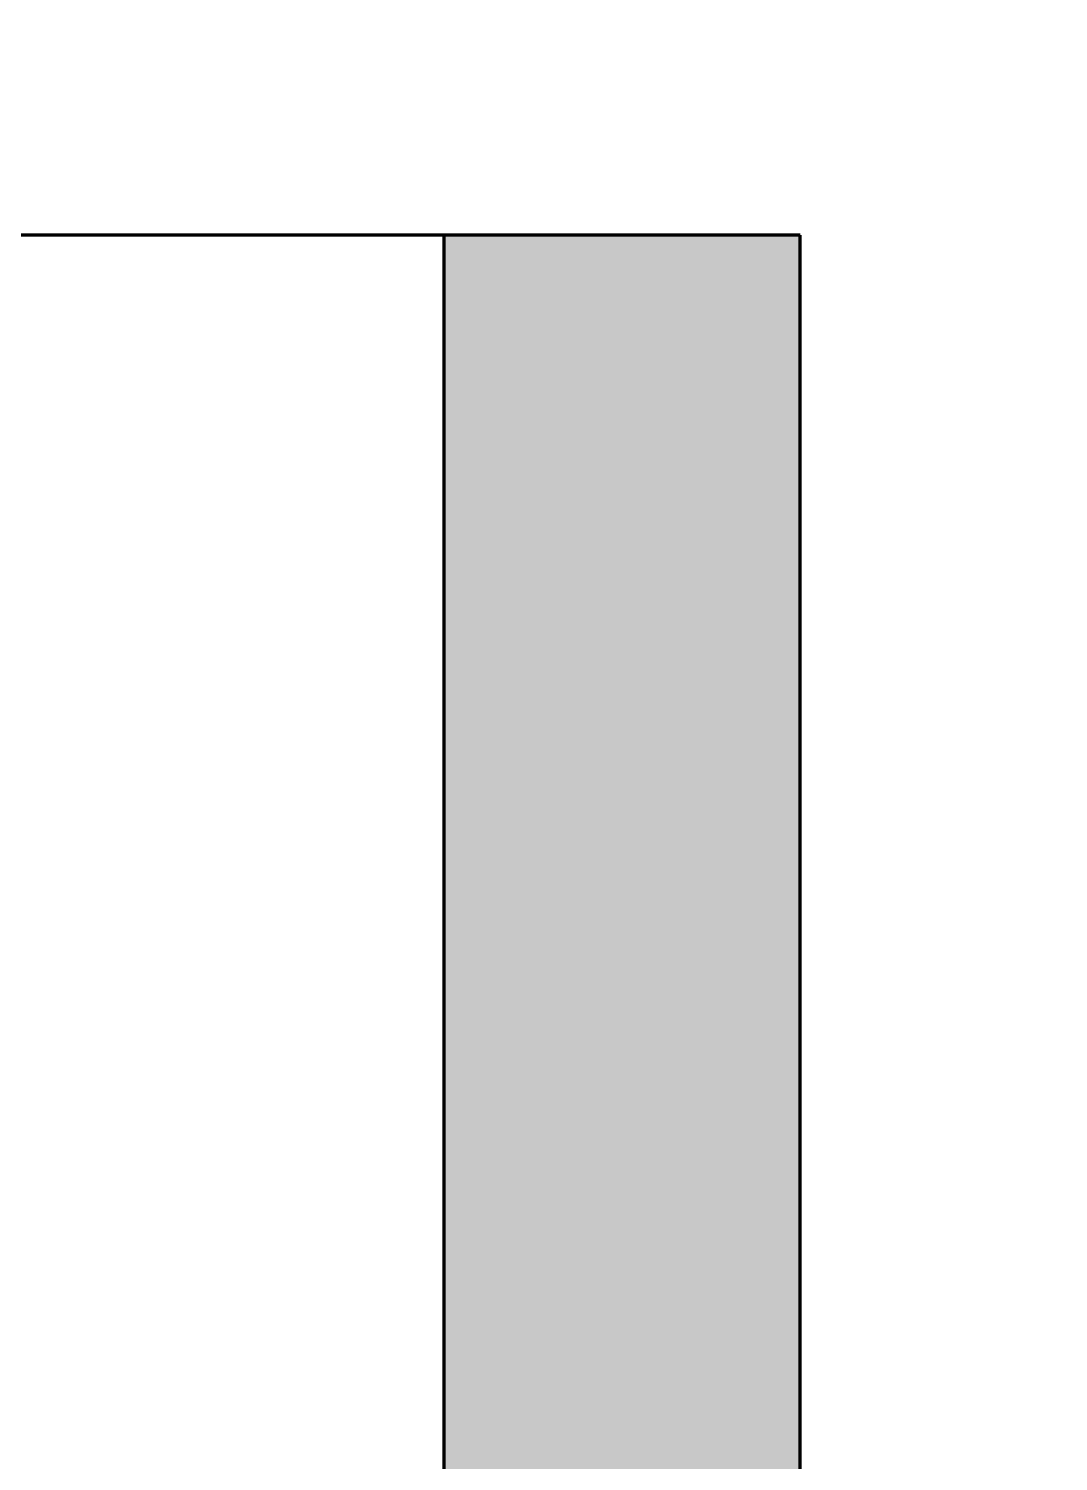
# Model space of a CAD drawing. Header units: millimetres. Extents: x 0 to 2208, y 0 to 420.
# Drawn here: x 590.875 to 593.044, y 371.363 to 374.381 of the extents above; entities that cross this region are included whole.
import ezdxf

# ---------------------------------------------------------------- set-up
doc = ezdxf.new("R2010")
doc.units = ezdxf.units.MM
for name, color, linetype, lineweight in [('01-VISIBLE', 7, 'CONTINUOUS', 70), ('05-RAYADO', 8, 'CONTINUOUS', 18), ('08-FINA', 5, 'CONTINUOUS', 18)]:
    doc.layers.add(name, color=color, linetype=linetype, lineweight=lineweight)

msp = doc.modelspace()

# ---------------------------------------------------------------- hatches: boundary and pattern name
at = {"layer": '05-RAYADO'}
h = msp.add_hatch(color=7, dxfattribs=at)
h.dxf.hatch_style = 1
h.paths.add_polyline_path([(591.75, 373.9453), (592.5, 373.9453), (592.5, 50.6547), (591.75, 50.6547)])

# ---------------------------------------------------------------- linework, layer by layer
at = {"layer": '01-VISIBLE'}
for p, q in [((592.5, 373.9453), (591.75, 373.9453)), ((591.75, 50.6547), (591.75, 373.9453)), ((592.5, 50.6547), (592.5, 373.9453))]:
    msp.add_line(p, q, dxfattribs=at)
msp.add_lwpolyline([(591.75, 373.9453), (591.5978, 373.9453), (591.4457, 373.9453), (591.2935, 373.9453), (591.1413, 373.9453), (590.9891, 373.9453), (590.837, 373.9453), (590.6848, 373.9453), (590.5326, 373.9453), (590.3804, 373.9453), (590.2283, 373.9453), (590.0761, 373.9453), (589.9239, 373.9453), (589.7717, 373.9453), (589.6196, 373.9453), (589.4674, 373.9453), (589.3152, 373.9453), (589.163, 373.9453), (589.0109, 373.9453), (588.8587, 373.9453), (588.7065, 373.9453), (588.5543, 373.9453), (588.4022, 373.9453), (588.25, 373.9453)], dxfattribs=at)
at = {"layer": '08-FINA'}
msp.add_circle((594.8, 372.8453), 12.2083, dxfattribs=at)

doc.saveas('drawing.dxf')
